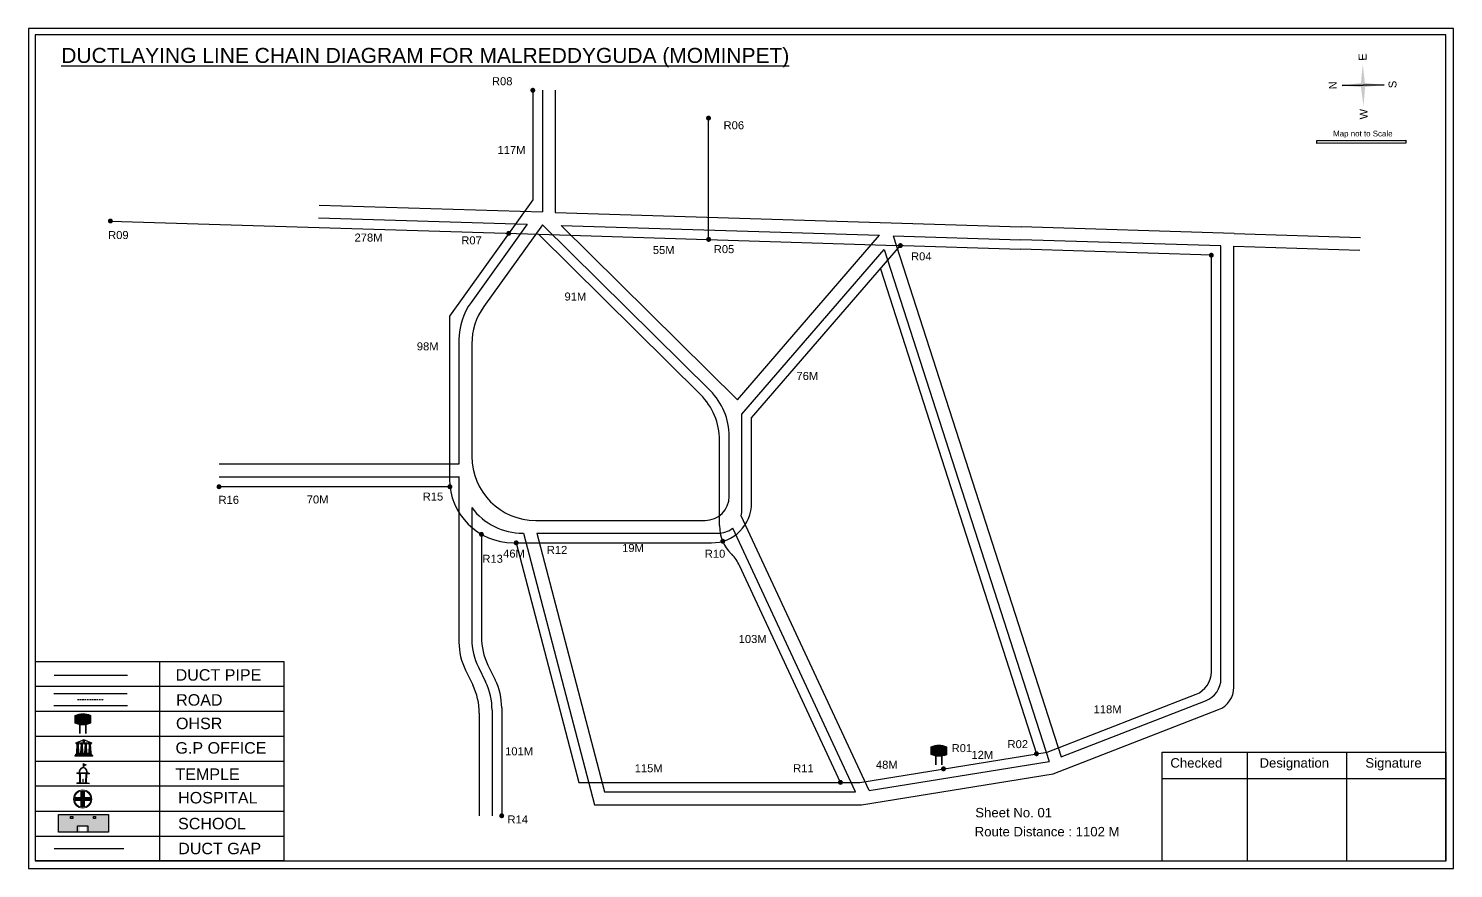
# Model space of a CAD drawing. Header units: inches. Extents: x -117 to 51867, y -12715 to 3423.
# Drawn here: x 30977 to 31867, y -12397 to -11872 of the extents above; entities that cross this region are included whole.
import ezdxf

# ---------------------------------------------------------------- set-up
doc = ezdxf.new("R2010")
doc.units = ezdxf.units.IN
doc.header["$MEASUREMENT"] = 0
doc.linetypes.add('DASHEDX2', pattern=[1.5, 1, -0.5])
for name, color, linetype in [('LANDMARK', 7, 'Continuous'), ('OHT', 7, 'Continuous'), ('pipe', 5, 'Continuous')]:
    doc.layers.add(name, color=color, linetype=linetype)
doc.styles.get("Standard").update_dxf_attribs({"font": 'arial.ttf'})

# ---------------------------------------------------------------- blocks, each defined once
blk = doc.blocks.new('OHT')
at = {"linetype": 'Continuous', "lineweight": 0, "true_color": 0x0ffffc}
blk.add_hatch(color=4, dxfattribs=at).paths.add_polyline_path([(0.012, 1), (0, 1, 0.101323), (-0.4, 0.916), (-0.4, 0.525, 0.194075), (0.399, 0.521), (0.399, 0.921, 0.097877)])
at = {"color": 4, "linetype": 'Continuous', "lineweight": 0, "true_color": 0x0ffffc, "flags": 128}
for points in [[(-0.4, 0.525), (-0.4, 0.916)], [(0.399, 0.521), (0.399, 0.921)]]:
    blk.add_lwpolyline(points, dxfattribs=at)
at = {"color": 4, "linetype": 'Continuous', "lineweight": 0, "true_color": 0x0ffffc, "const_width": 0.075, "flags": 128}
for points in [[(-0.15, 0), (-0.15, 0.475)], [(0.15, 0), (0.15, 0.473)]]:
    blk.add_lwpolyline(points, dxfattribs=at)
at = {"color": 4, "linetype": 'Continuous', "lineweight": 0, "true_color": 0x0ffffc}
for centre, radius, start, end in [((0.006, -0.019), 1.019, 67.31091, 113.47108), ((0.004, 1.513), 1.068, 247.76824, 291.70073)]:
    blk.add_arc(centre, radius, start, end, dxfattribs=at)
blk = doc.blocks.new('Government_Office')
at = {"linetype": 'Continuous', "lineweight": 0, "true_color": 0xff0000}
h = blk.add_hatch(color=1, dxfattribs=at)
h.paths.add_polyline_path([(0.44, 0.72), (0.45, 0.75), (0, 0.93), (-0.45, 0.75), (-0.44, 0.72)])
h.paths.add_polyline_path([(0.355, 0.75), (-0.355, 0.75), (0, 0.9)], flags=16)
h.paths.add_polyline_path([(0, 0.778, -1), (0, 0.872, -1)], flags=0)
h = blk.add_hatch(color=1, dxfattribs=at)
edge = h.paths.add_edge_path()
edge.add_arc((0, 0.825), 0.0467, 90, 270)
edge.add_arc((0, 0.825), 0.0467, 270, 450)
for points in [[(-0.5, 0.05), (0.5, 0.05), (0.5, 0), (-0.5, 0)], [(-0.45, 0.075), (-0.45, 0.12), (0.45, 0.12), (0.45, 0.075)], [(-0.4, 0.14), (-0.4, 0.18), (0.4, 0.18), (0.4, 0.14)]]:
    blk.add_hatch(color=1, dxfattribs=at).paths.add_polyline_path(points)
h = blk.add_hatch(color=1, dxfattribs=at)
edge = h.paths.add_edge_path()
edge.add_line((-0.27, 0.195), (-0.295, 0.675))
edge.add_line((-0.295, 0.675), (-0.29, 0.675))
edge.add_arc((-0.278, 0.688), 0.0176, 225.30401, 441.56588)
edge.add_line((-0.275, 0.705), (-0.395, 0.705))
edge.add_arc((-0.392, 0.688), 0.0176, 98.43412, 314.69599)
edge.add_line((-0.38, 0.675), (-0.375, 0.675))
edge.add_line((-0.375, 0.675), (-0.4, 0.195))
edge.add_line((-0.4, 0.195), (-0.27, 0.195))
h = blk.add_hatch(color=1, dxfattribs=at)
edge = h.paths.add_edge_path()
edge.add_line((-0.047, 0.195), (-0.072, 0.675))
edge.add_line((-0.072, 0.675), (-0.067, 0.675))
edge.add_arc((-0.054, 0.688), 0.0176, 225.30401, 441.56588)
edge.add_line((-0.052, 0.705), (-0.172, 0.705))
edge.add_arc((-0.169, 0.688), 0.0176, 98.43412, 314.69599)
edge.add_line((-0.157, 0.675), (-0.152, 0.675))
edge.add_line((-0.152, 0.675), (-0.177, 0.195))
edge.add_line((-0.177, 0.195), (-0.047, 0.195))
h = blk.add_hatch(color=1, dxfattribs=at)
edge = h.paths.add_edge_path()
edge.add_line((0.177, 0.195), (0.152, 0.675))
edge.add_line((0.152, 0.675), (0.157, 0.675))
edge.add_arc((0.169, 0.688), 0.0176, 225.30401, 441.56588)
edge.add_line((0.172, 0.705), (0.052, 0.705))
edge.add_arc((0.054, 0.688), 0.0176, 98.43412, 314.69599)
edge.add_line((0.067, 0.675), (0.072, 0.675))
edge.add_line((0.072, 0.675), (0.047, 0.195))
edge.add_line((0.047, 0.195), (0.177, 0.195))
h = blk.add_hatch(color=1, dxfattribs=at)
edge = h.paths.add_edge_path()
edge.add_line((0.4, 0.195), (0.375, 0.675))
edge.add_line((0.375, 0.675), (0.38, 0.675))
edge.add_arc((0.392, 0.688), 0.0176, 225.30401, 441.56588)
edge.add_line((0.395, 0.705), (0.275, 0.705))
edge.add_arc((0.278, 0.688), 0.0176, 98.43412, 314.69599)
edge.add_line((0.29, 0.675), (0.295, 0.675))
edge.add_line((0.295, 0.675), (0.27, 0.195))
edge.add_line((0.27, 0.195), (0.4, 0.195))
at = {"color": 1, "linetype": 'Continuous', "lineweight": 0, "true_color": 0xff0000, "flags": 128}
for points in [[(-0.45, 0.75), (-0.44, 0.72), (0.44, 0.72), (0.45, 0.75), (0, 0.93)], [(-0.355, 0.75), (0.355, 0.75), (0, 0.9)], [(-0.5, 0.05), (0.5, 0.05), (0.5, 0), (-0.5, 0)], [(-0.45, 0.075), (-0.45, 0.12), (0.45, 0.12), (0.45, 0.075)], [(-0.4, 0.14), (-0.4, 0.18), (0.4, 0.18), (0.4, 0.14)]]:
    blk.add_lwpolyline(points, close=True, dxfattribs=at)
for points in [[(0, 0.872, 1), (0, 0.778, 1)], [(-0.27, 0.195), (-0.295, 0.675), (-0.29, 0.675, 1.379694), (-0.275, 0.705), (-0.395, 0.705, 1.379694), (-0.38, 0.675), (-0.375, 0.675), (-0.4, 0.195)], [(-0.047, 0.195), (-0.072, 0.675), (-0.067, 0.675, 1.379694), (-0.052, 0.705), (-0.172, 0.705, 1.379694), (-0.157, 0.675), (-0.152, 0.675), (-0.177, 0.195)], [(0.177, 0.195), (0.152, 0.675), (0.157, 0.675, 1.379694), (0.172, 0.705), (0.052, 0.705, 1.379694), (0.067, 0.675), (0.072, 0.675), (0.047, 0.195)], [(0.4, 0.195), (0.375, 0.675), (0.38, 0.675, 1.379694), (0.395, 0.705), (0.275, 0.705, 1.379694), (0.29, 0.675), (0.295, 0.675), (0.27, 0.195)]]:
    blk.add_lwpolyline(points, format="xyb", close=True, dxfattribs=at)
blk = doc.blocks.new('Temple')
at = {"linetype": 'Continuous', "lineweight": 0, "true_color": 0xff0000}
h = blk.add_hatch(color=1, dxfattribs=at)
edge = h.paths.add_edge_path()
edge.add_line((0.175, 0.49), (0.225, 0.49))
edge.add_line((0.225, 0.49), (0.225, 0.497))
edge.add_line((0.225, 0.497), (0.307, 0.497))
edge.add_line((0.307, 0.497), (0.307, 0.533))
edge.add_line((0.307, 0.533), (0.257, 0.533))
edge.add_line((0.257, 0.533), (0.257, 0.54))
edge.add_line((0.257, 0.54), (0.2, 0.54))
edge.add_spline(control_points=[(0.2, 0.54), (0.2, 0.589), (0.19, 0.638), (0.142, 0.743), (0.092, 0.79), (0.027, 0.805), (0.02, 0.806), (0.012, 0.806)], knot_values=[4.712389, 4.712389, 4.712389, 4.712389, 5.278166, 5.278166, 6.117402, 6.117402, 6.223801, 6.223801, 6.223801, 6.223801], degree=3, periodic=0)
edge.add_line((0.012, 0.806), (0.012, 0.79))
edge.add_line((0.012, 0.79), (-0.012, 0.79))
edge.add_line((-0.012, 0.79), (-0.012, 0.806))
edge.add_spline(control_points=[(-0.012, 0.806), (-0.055, 0.802), (-0.096, 0.781), (-0.171, 0.699), (-0.197, 0.628), (-0.2, 0.55), (-0.2, 0.545), (-0.2, 0.54)], knot_values=[6.343965, 6.343965, 6.343965, 6.343965, 6.956638, 6.956638, 7.795874, 7.795874, 7.853982, 7.853982, 7.853982, 7.853982], degree=3, periodic=0)
edge.add_line((-0.2, 0.54), (-0.257, 0.54))
edge.add_line((-0.257, 0.54), (-0.257, 0.533))
edge.add_line((-0.257, 0.533), (-0.307, 0.533))
edge.add_line((-0.307, 0.533), (-0.307, 0.497))
edge.add_line((-0.307, 0.497), (-0.225, 0.497))
edge.add_line((-0.225, 0.497), (-0.225, 0.49))
edge.add_line((-0.225, 0.49), (-0.175, 0.49))
edge.add_line((-0.175, 0.49), (-0.175, 0.07))
edge.add_arc((-0.205, 0.07), 0.03, -90, 0, ccw=False)
edge.add_line((-0.205, 0.04), (-0.257, 0.04))
edge.add_line((-0.257, 0.04), (-0.257, 0.033))
edge.add_line((-0.257, 0.033), (-0.307, 0.033))
edge.add_line((-0.307, 0.033), (-0.307, 0))
edge.add_line((-0.307, 0), (0.307, 0))
edge.add_line((0.307, 0), (0.307, 0.033))
edge.add_line((0.307, 0.033), (0.257, 0.033))
edge.add_line((0.257, 0.033), (0.257, 0.04))
edge.add_line((0.257, 0.04), (0.205, 0.04))
edge.add_arc((0.205, 0.07), 0.03, 180, 270, ccw=False)
edge.add_line((0.175, 0.07), (0.175, 0.49))
h.paths.add_polyline_path([(0.125, 0.07, -0.414214), (0.095, 0.04), (0.05, 0.04), (0.05, 0.033), (-0.05, 0.033), (-0.05, 0.04), (-0.095, 0.04, -0.414214), (-0.125, 0.07), (-0.125, 0.497), (0.125, 0.497)], flags=16)
edge = h.paths.add_edge_path(flags=16)
edge.add_ellipse((0, 0.54), major_axis=(0, 0.242), ratio=0.722808, start_angle=270, end_angle=450, ccw=False)
edge.add_line((0.175, 0.54), (-0.175, 0.54))
h.paths.add_polyline_path([(0.012, 0.23), (0.012, 0.07), (-0.012, 0.07), (-0.012, 0.23)], flags=0)
h = blk.add_hatch(color=1, dxfattribs=at)
edge = h.paths.add_edge_path()
edge.add_line((0.012, 0.857), (0, 0.85))
edge.add_line((0, 0.85), (-0.003, 0.925))
edge.add_line((-0.003, 0.925), (-0.012, 0.925))
edge.add_line((-0.012, 0.925), (-0.012, 0.806))
edge.add_spline(control_points=[(-0.012, 0.806), (-0.004, 0.807), (0.004, 0.807), (0.012, 0.806)], knot_values=[6.223801, 6.223801, 6.223801, 6.223801, 6.343965, 6.343965, 6.343965, 6.343965], degree=3, periodic=0)
edge.add_line((0.012, 0.806), (0.012, 0.857))
h = blk.add_hatch(color=1, dxfattribs=at)
edge = h.paths.add_edge_path()
edge.add_line((0.012, 0.79), (0.012, 0.806))
edge.add_spline(control_points=[(0.012, 0.806), (0.004, 0.807), (-0.004, 0.807), (-0.012, 0.806)], knot_values=[6.223801, 6.223801, 6.223801, 6.223801, 6.343965, 6.343965, 6.343965, 6.343965], degree=3, periodic=0)
edge.add_line((-0.012, 0.806), (-0.012, 0.79))
edge.add_line((-0.012, 0.79), (0.012, 0.79))
at = {"linetype": 'Continuous', "lineweight": 0, "true_color": 0xe66000}
blk.add_hatch(color=32, dxfattribs=at).paths.add_polyline_path([(-0.006, 1), (0.147, 0.931), (0, 0.85)])
at = {"color": 1, "linetype": 'Continuous', "lineweight": 0, "true_color": 0xff0000, "flags": 128}
for points in [[(0.012, 0.925), (-0.012, 0.925), (-0.012, 0.79), (0.012, 0.79)], [(0.012, 0.23), (-0.012, 0.23), (-0.012, 0.07), (0.012, 0.07)]]:
    blk.add_lwpolyline(points, close=True, dxfattribs=at)
at = {"color": 32, "linetype": 'Continuous', "lineweight": 0, "true_color": 0xe66000, "flags": 128}
blk.add_lwpolyline([(-0.006, 1), (0.147, 0.931), (0, 0.85), (-0.006, 1)], dxfattribs=at)
at = {"color": 1, "linetype": 'Continuous', "lineweight": 0, "true_color": 0xff0000, "flags": 128}
blk.add_lwpolyline([(0.2, 0.54), (0.257, 0.54), (0.257, 0.533), (0.307, 0.533), (0.307, 0.497), (0.225, 0.497), (0.225, 0.49), (0.175, 0.49), (0.175, 0.07, 0.414214), (0.205, 0.04), (0.257, 0.04), (0.257, 0.033), (0.307, 0.033), (0.307, 0), (-0.307, 0), (-0.307, 0.033), (-0.257, 0.033), (-0.257, 0.04), (-0.205, 0.04, 0.414214), (-0.175, 0.07), (-0.175, 0.49), (-0.225, 0.49), (-0.225, 0.497), (-0.307, 0.497), (-0.307, 0.533), (-0.257, 0.533), (-0.257, 0.54), (-0.2, 0.54)], format="xyb", dxfattribs=at)
blk.add_lwpolyline([(-0.175, 0.54), (0.175, 0.54)], dxfattribs=at)
blk.add_lwpolyline([(0.125, 0.497), (0.125, 0.07, -0.414214), (0.095, 0.04), (0.05, 0.04), (0.05, 0.033), (-0.05, 0.033), (-0.05, 0.04), (-0.095, 0.04, -0.414214), (-0.125, 0.07), (-0.125, 0.497)], format="xyb", close=True, dxfattribs=at)
at = {"color": 1, "linetype": 'Continuous', "lineweight": 0, "true_color": 0xff0000}
blk.add_ellipse((0, 0.54), major_axis=(0, 0.242), ratio=0.722808, start_param=4.712389, end_param=7.853982, dxfattribs=at)
blk.add_open_spline([(0.2, 0.54), (0.2, 0.589), (0.19, 0.638), (0.142, 0.743), (0.092, 0.79), (-0.023, 0.816), (-0.085, 0.794), (-0.171, 0.699), (-0.197, 0.628), (-0.2, 0.55), (-0.2, 0.545), (-0.2, 0.54)], degree=3, knots=[4.712389, 4.712389, 4.712389, 4.712389, 5.278166, 5.278166, 6.117402, 6.117402, 6.956638, 6.956638, 7.795874, 7.795874, 7.853982, 7.853982, 7.853982, 7.853982], dxfattribs=at)
blk = doc.blocks.new('*U81')
at = {"color": 0, "linetype": 'DASHEDX2', "transparency": 16777216}
blk.add_line((-8.22, 0), (8.01, 0), dxfattribs=at)
blk = doc.blocks.new('Hospital')
at = {"linetype": 'Continuous', "lineweight": 0, "true_color": 0x000000}
h = blk.add_hatch(color=18, dxfattribs=at)
h.paths.add_polyline_path([(-0.5, 0, 1), (0.5, 0, 1)])
h.paths.add_polyline_path([(0.446, 0, -1), (-0.446, 0, -1)], flags=16)
at = {"linetype": 'Continuous', "true_color": 0xff0000}
blk.add_hatch(color=1, dxfattribs=at).paths.add_polyline_path([(-0.394, 0.08), (-0.08, 0.08), (-0.08, 0.394), (0.08, 0.394), (0.08, 0.08), (0.394, 0.08), (0.394, -0.08), (0.08, -0.08), (0.08, -0.394), (-0.08, -0.394), (-0.08, -0.08), (-0.394, -0.08)])
at = {"color": 1, "linetype": 'Continuous', "true_color": 0xff0000, "flags": 128}
blk.add_lwpolyline([(-0.394, 0.08), (-0.08, 0.08), (-0.08, 0.394), (0.08, 0.394), (0.08, 0.08), (0.394, 0.08), (0.394, -0.08), (0.08, -0.08), (0.08, -0.394), (-0.08, -0.394), (-0.08, -0.08), (-0.394, -0.08)], close=True, dxfattribs=at)
at = {"color": 18, "linetype": 'Continuous', "lineweight": 0, "true_color": 0x000000}
for radius in [0.5, 0.446]:
    blk.add_circle((0, 0), radius, dxfattribs=at)

msp = doc.modelspace()

# ---------------------------------------------------------------- hatches: boundary and pattern name
at = {"ltscale": 0.5}
h = msp.add_hatch(color=5, dxfattribs=at)
h.dxf.hatch_style = 1
h.paths.add_polyline_path([(31293.6, -11911.03, 1), (31290.48, -11911.03, 1)])
h = msp.add_hatch(color=5, dxfattribs=at)
h.dxf.hatch_style = 1
h.paths.add_polyline_path([(31403.36, -11928.43, 1), (31400.24, -11928.43, 1)])
at = {"true_color": 0x0093dd}
h = msp.add_hatch(color=142, dxfattribs=at)
h.dxf.hatch_style = 1
h.paths.add_polyline_path([(31781.79, -11942.36), (31781.79, -11944.2), (31837.3, -11944.08), (31837.3, -11942.23)])
at = {"ltscale": 0.5}
h = msp.add_hatch(color=5, dxfattribs=at)
h.dxf.hatch_style = 1
h.paths.add_polyline_path([(31029.74, -11992.68, 1), (31026.63, -11992.68, 1)])
h = msp.add_hatch(color=5, dxfattribs=at)
h.dxf.hatch_style = 1
h.paths.add_polyline_path([(31278.53, -12000.4, 1), (31275.42, -12000.4, 1)])
h = msp.add_hatch(color=5, dxfattribs=at)
h.dxf.hatch_style = 1
h.paths.add_polyline_path([(31403.43, -12004.15, 1), (31400.31, -12004.15, 1)])
h = msp.add_hatch(color=5, dxfattribs=at)
h.dxf.hatch_style = 1
h.paths.add_polyline_path([(31523.23, -12008, 1), (31520.11, -12008, 1)])
h = msp.add_hatch(color=5, dxfattribs=at)
h.dxf.hatch_style = 1
h.paths.add_polyline_path([(31717.45, -12014.03, 1), (31714.34, -12014.03, 1)])
h = msp.add_hatch(color=5, dxfattribs=at)
h.dxf.hatch_style = 1
h.paths.add_polyline_path([(31097.58, -12158.6, 1), (31094.46, -12158.6, 1)])
h = msp.add_hatch(color=5, dxfattribs=at)
h.dxf.hatch_style = 1
h.paths.add_polyline_path([(31241.8, -12158.6, 1), (31238.68, -12158.6, 1)])
h = msp.add_hatch(color=5, dxfattribs=at)
h.dxf.hatch_style = 1
h.paths.add_polyline_path([(31261.49, -12188.3, 1), (31258.38, -12188.3, 1)])
h = msp.add_hatch(color=5, dxfattribs=at)
h.dxf.hatch_style = 1
h.paths.add_polyline_path([(31283.22, -12193.65, 1), (31280.1, -12193.65, 1)])
h = msp.add_hatch(color=5, dxfattribs=at)
h.dxf.hatch_style = 1
h.paths.add_polyline_path([(31412.25, -12192.65, 1), (31409.13, -12192.65, 1)])
h = msp.add_hatch(color=5, dxfattribs=at)
h.dxf.hatch_style = 1
h.paths.add_polyline_path([(31608.22, -12325.33, 1), (31605.11, -12325.33, 1)])
h = msp.add_hatch(color=5, dxfattribs=at)
h.dxf.hatch_style = 1
h.paths.add_polyline_path([(31550.14, -12334.73, 1), (31547.02, -12334.73, 1)])
h = msp.add_hatch(color=5, dxfattribs=at)
h.dxf.hatch_style = 1
h.paths.add_polyline_path([(31485.78, -12343.2, 1), (31482.66, -12343.2, 1)])
at = {"true_color": 0xc8c92d}
h = msp.add_hatch(color=52, dxfattribs=at)
h.dxf.hatch_style = 1
h.paths.add_polyline_path([(31001.98, -12363.29), (30995.81, -12363.29), (30995.81, -12374.38), (31001.98, -12374.38)])
h.paths.add_polyline_path([(31026.83, -12363.29), (31020.66, -12363.29), (31020.66, -12374.38), (31026.83, -12374.38)])
at = {"true_color": 0x293189}
h = msp.add_hatch(color=177, dxfattribs=at)
h.dxf.hatch_style = 1
h.paths.add_polyline_path([(31020.66, -12363.29), (31001.98, -12363.29), (31001.98, -12374.38), (31008.99, -12374.38), (31008.99, -12370.75), (31012.84, -12370.75), (31012.84, -12374.38), (31020.66, -12374.38)])
h.paths.add_polyline_path([(31004.65, -12365.76), (31003.27, -12365.76), (31003.27, -12364.5), (31004.65, -12364.5)], flags=16)
h.paths.add_polyline_path([(31017.52, -12365.76), (31017.52, -12364.5), (31018.89, -12364.5), (31018.89, -12365.76)], flags=16)
at = {"ltscale": 0.5}
h = msp.add_hatch(color=5, dxfattribs=at)
h.dxf.hatch_style = 1
h.paths.add_polyline_path([(31274.17, -12364.06, 1), (31271.05, -12364.06, 1)])

# ---------------------------------------------------------------- linework, layer by layer
for p, q in [((31823.85, -11907.65), (31797.56, -11908.12)), ((31797.56, -11908.12), (31823.85, -11907.65)), ((31823.85, -11907.65), (31797.56, -11908.12)), ((31810.73, -11907.89), (31823.85, -11907.65)), ((31298.04, -11911.03), (31298.04, -11987.05)), ((31306.04, -11911.03), (31306.04, -11987.3)), ((31158.49, -11982.72), (31298.04, -11987.05)), ((31292.04, -11986.86), (31292.04, -11987.05)), ((31306.04, -11987.3), (31597.08, -11996.33)), ((31158.24, -11990.71), (31288.41, -11994.75)), ((31288.41, -11994.75), (31253.43, -12043.51)), ((31298.04, -11995.05), (31261.43, -12046.08)), ((31402.81, -12098.61), (31298.04, -11995.05)), ((31419.93, -12104.28), (31309.79, -11995.42)), ((31309.79, -11995.42), (31508.7, -12001.59)), ((31730.14, -12000.46), (31597.08, -11996.33)), ((31419.93, -12104.28), (31508.7, -12001.59)), ((31517.19, -12001.86), (31622.01, -12327.31)), ((31517.19, -12001.86), (31596.83, -12004.33)), ((31721.9, -12008.21), (31596.83, -12004.33)), ((31730.14, -12000.46), (31808.99, -12002.91)), ((31422.69, -12113.33), (31511.57, -12010.5)), ((31511.57, -12010.5), (31614.52, -12330.13)), ((31721.9, -12278.31), (31721.9, -12008.21)), ((31729.9, -12283.79), (31729.9, -12008.46)), ((31729.9, -12008.46), (31808.74, -12010.91)), ((31245.93, -12066.83), (31245.93, -12144.6)), ((31253.93, -12069.4), (31253.93, -12139.65)), ((31422.69, -12172.65), (31422.69, -12113.33)), ((31414.69, -12164.65), (31414.69, -12127.05)), ((31245.93, -12144.6), (31096.02, -12144.6)), ((31246.24, -12152.6), (31096.02, -12152.6)), ((31245.93, -12152.6), (31245.93, -12179.65)), ((31253.93, -12171.65), (31253.93, -12253.74)), ((31502.06, -12348.33), (31422.14, -12176.69)), ((31245.93, -12179.65), (31245.93, -12255.6)), ((31293.93, -12179.65), (31399.69, -12179.65)), ((31493.64, -12349.2), (31416.93, -12184.47)), ((31285.93, -12187.65), (31286.29, -12187.65)), ((31286.29, -12187.65), (31330.54, -12357.2)), ((31294.56, -12187.65), (31336.72, -12349.2)), ((31294.56, -12187.65), (31407.69, -12187.65)), ((31415.95, -12200.46), (31416.28, -12200.8)), ((30981.13, -12267.86), (30981.13, -12391.07)), ((31058.9, -12267.86), (31058.9, -12392.28)), ((31250.02, -12273.22), (31254.52, -12282.38)), ((31258.02, -12271.36), (31262.52, -12280.52)), ((31136.66, -12283.41), (30981.13, -12283.41)), ((30992.79, -12287.7), (31038.67, -12287.7)), ((31622.01, -12327.31), (31712.32, -12292.3)), ((31136.66, -12298.96), (30981.13, -12298.96)), ((30992.79, -12295.23), (31038.91, -12295.23)), ((31258.61, -12300), (31258.61, -12364.06)), ((31266.61, -12298.14), (31266.61, -12364.06)), ((31617, -12337.84), (31720.32, -12297.77)), ((31136.66, -12314.51), (30981.13, -12314.51)), ((31136.66, -12330.07), (30981.13, -12330.07)), ((31502.06, -12348.33), (31614.52, -12330.13)), ((31136.66, -12345.62), (30981.13, -12345.62)), ((31497.36, -12357.2), (31617, -12337.84)), ((31336.72, -12349.2), (31493.64, -12349.2)), ((30981.13, -12361.17), (31136.66, -12361.17)), ((31330.54, -12357.2), (31497.36, -12357.2)), ((30981.13, -12376.73), (31136.66, -12376.73)), ((30981.13, -12391.07), (30981.13, -12392.28)), ((30981.13, -12391.31), (30981.13, -12392.27)), ((31136.66, -12392.28), (30981.13, -12392.28))]:
    msp.add_line(p, q)
at = {"color": 1}
msp.add_line((31797.56, -11908.12), (31810.72, -11907.89), dxfattribs=at)
at = {"color": 242, "true_color": 0xcd2027}
for p, q in [((31738.19, -12324.43), (31738.19, -12392.32)), ((31800.39, -12324.43), (31800.39, -12392.32)), ((31685.23, -12340.88), (31862.45, -12340.88))]:
    msp.add_line(p, q, dxfattribs=at)
for points in [[(30977.01, -11872.48), (30977.01, -12396.97), (31867.16, -12396.97), (31867.16, -11872.48)], [(30981.13, -11876.49), (30981.13, -12392.27), (31862.45, -12392.27), (31862.45, -11876.49)], [(31026.89, -12363.29), (31026.89, -12374.38), (30995.81, -12374.38), (30995.81, -12363.29)], [(31004.65, -12364.5), (31004.65, -12365.76), (31003.27, -12365.76), (31003.27, -12364.5)], [(31017.52, -12365.76), (31017.52, -12364.5), (31018.89, -12364.5), (31018.89, -12365.76)]]:
    msp.add_lwpolyline(points, close=True)
at = {"color": 142, "true_color": 0x0093dd}
msp.add_lwpolyline([(31837.3, -11944.08), (31781.79, -11944.2), (31781.79, -11942.36), (31837.3, -11942.23), (31837.3, -11944.08)], dxfattribs=at)
for points in [[(31136.66, -12392.28), (31136.66, -12267.86), (30981.13, -12267.86)], [(31007.66, -12374.38), (31007.66, -12370.28), (31014.18, -12370.28), (31014.18, -12374.38)]]:
    msp.add_lwpolyline(points)
at = {"color": 242, "true_color": 0xcd2027}
msp.add_lwpolyline([(31862.45, -12392.32), (31685.23, -12392.32), (31685.23, -12324.43), (31862.45, -12324.43)], close=True, dxfattribs=at)
for centre, radius, start, end in [((31285.93, -12066.83), 40, 144.34477, 180), ((31293.93, -12069.4), 40, 144.34477, 180), ((31374.69, -12127.05), 40, 0, 45.33333), ((31293.93, -12139.65), 40, 180, 270), ((31399.69, -12164.65), 15, 270, 0), ((31285.93, -12147.65), 40, 216.8699, 270), ((31407.69, -12172.65), 15, 344.37949, 360), ((31407.69, -12172.65), 15, 270, 308.03392), ((31285.93, -12255.6), 40, 180, 206.13548), ((31293.93, -12253.74), 40, 180, 206.13548), ((31218.61, -12300), 40, 360, 26.13548), ((31226.61, -12298.14), 40, 0, 26.13548), ((31706.9, -12278.31), 15, 291.1934, 0), ((31714.9, -12283.79), 15, 291.1934, 0)]:
    msp.add_arc(centre, radius, start, end)
for points in [[(31812, -11907.85), (31809.19, -11907.9), (31810.48, -11894.74)], [(31812, -11907.85), (31809.19, -11907.9), (31810.48, -11894.74)], [(31812.01, -11907.85), (31809.19, -11907.9), (31810.94, -11921.03)], [(31812.01, -11907.85), (31809.19, -11907.9), (31810.94, -11921.03)], [(31810.74, -11909.18), (31810.69, -11906.37), (31823.85, -11907.65)], [(31810.74, -11909.18), (31810.69, -11906.37), (31823.85, -11907.65)]]:
    msp.add_solid(points)
at = {"color": 1}
msp.add_solid([(31810.74, -11909.19), (31810.69, -11906.37), (31797.56, -11908.12)], dxfattribs=at)
msp.add_solid([(31810.74, -11909.19), (31810.69, -11906.37), (31797.56, -11908.12)], dxfattribs=at)
at = {"layer": 'OHT', "color": 5}
msp.add_line((30992.96, -12276.32), (31038.84, -12276.32), dxfattribs=at)
at = {"layer": 'OHT', "color": 1}
msp.add_line((30992.96, -12384.51), (31036.55, -12384.51), dxfattribs=at)
at = {"layer": 'pipe'}
for p, q in [((31292.04, -11911.03), (31292.04, -11979.4)), ((31401.82, -12004.28), (31401.82, -11928.7)), ((31292.04, -11979.4), (31239.93, -12052.03)), ((31028.18, -11992.68), (31295.5, -12000.98)), ((31295.5, -12000.98), (31519.14, -12007.92)), ((31396.81, -12101.11), (31295.5, -12000.98)), ((31428.69, -12115.56), (31521.67, -12008)), ((31517, -12007.85), (31596.64, -12010.32)), ((31715.9, -12014.03), (31596.64, -12010.32)), ((31715.9, -12274.2), (31715.9, -12014.03)), ((31509.13, -12022.5), (31606.67, -12325.33)), ((31239.93, -12052.03), (31239.93, -12153.65)), ((31428.69, -12168.65), (31428.69, -12115.56)), ((31408.69, -12182.85), (31408.69, -12129.56)), ((31239.93, -12158.6), (31096.02, -12158.6)), ((31259.93, -12188.3), (31259.93, -12252.35)), ((31279.93, -12193.65), (31296.13, -12193.65)), ((31281.66, -12193.65), (31320.69, -12343.2)), ((31294.56, -12193.65), (31403.69, -12193.65)), ((31484.22, -12343.2), (31421.2, -12207.86)), ((31264.02, -12269.97), (31268.52, -12279.13)), ((31613.31, -12324.25), (31706.32, -12288.19)), ((31272.61, -12296.75), (31272.61, -12364.06)), ((31496.24, -12343.2), (31613.31, -12324.25)), ((31320.69, -12343.2), (31496.24, -12343.2))]:
    msp.add_line(p, q, dxfattribs=at)
for centre, radius, start, end in [((31368.69, -12129.56), 40, 0, 45.33333), ((31279.93, -12153.65), 40, 180, 270), ((31403.69, -12168.65), 25, 270, 360), ((31433.69, -12182.85), 25, 180, 224.78545), ((31398.54, -12218.41), 25, 24.96862, 44.78545), ((31299.93, -12252.35), 40, 180, 206.13548), ((31700.9, -12274.2), 15, 291.1934, 0), ((31232.61, -12296.75), 40, 0, 26.13548)]:
    msp.add_arc(centre, radius, start, end, dxfattribs=at)

# ---------------------------------------------------------------- block references
at = {"linetype": 'DASHEDX2'}
msp.add_blockref('*U81', (31015.79, -12291.46), dxfattribs=at)
at = {"layer": 'LANDMARK'}
for name, p, xscale, yscale, zscale in [('Government_Office', (31011.55, -12326.93), 11.32114773247135, 11.32114773247135, 11.32114773247135), ('Hospital', (31010.86, -12353.59), 11.41772014427468, 11.41772014427468, 11.41772014427468)]:
    msp.add_blockref(name, p, dxfattribs=dict(at, xscale=xscale, yscale=yscale, zscale=zscale))
at = {"layer": 'LANDMARK', "xscale": 12.62452535729322, "yscale": 12.62452535729322, "zscale": 12.62452535729322, "rotation": 358.3713438591284}
msp.add_blockref('Temple', (31010.98, -12344.05), dxfattribs=at)
at = {"layer": 'OHT', "xscale": 12.45189723782068, "yscale": 12.45189723782068, "zscale": 12.45189723782068}
for p in [(31010.96, -12312.82), (31545.67, -12332.41)]:
    msp.add_blockref('OHT', p, dxfattribs=at)

# ---------------------------------------------------------------- texts
at = {"color": 242, "true_color": 0xcd2027}
msp.add_text('%%UDUCTLAYING LINE CHAIN DIAGRAM FOR MALREDDYGUDA (MOMINPET)', height=9.375, dxfattribs=at).set_placement((30997.52, -11893.97))
for s, p in [('E', (31812.88, -11892.57)), ('N', (31794.29, -11910.41)), ('S', (31831.58, -11909.67)), ('W', (31813.52, -11929.16))]:
    msp.add_text(s, height=4.95, rotation=91.00631).set_placement(p)
for s, height, p in [('R08', 5, (31266.52, -11907.89)), ('R06', 5, (31411.2, -11935.39)), ('Map not to Scale', 3.5424, (31791.96, -11939.86)), ('117M', 5, (31269.98, -11950.83)), ('R09', 5, (31026.74, -12003.95)), ('278M', 5, (31180.68, -12005.5)), ('R07', 5, (31247.36, -12007.25)), ('R05', 5, (31405.07, -12012.73)), ('55M', 5, (31367.01, -12013.3)), ('R04', 5, (31528.28, -12017.24)), ('91M', 5, (31311.84, -12042.34)), ('98M', 5, (31219.59, -12073.43)), ('76M', 5, (31456.73, -12091.93)), ('R16', 5, (31095.7, -12169.28)), ('70M', 5, (31150.83, -12169.05)), ('R15', 5, (31223.25, -12167.21)), ('19M', 5, (31347.82, -12199.38)), ('R13', 5, (31260.53, -12206.08)), ('46M', 5, (31273.49, -12202.85)), ('R12', 5, (31300.75, -12200.55)), ('R10', 5, (31399.47, -12202.92)), ('103M', 5, (31420.64, -12256.18)), ('DUCT PIPE', 7.178, (31068.94, -12279.7)), ('ROAD ', 7.178, (31069.25, -12295.31)), ('118M', 5, (31642.34, -12300.09)), ('OHSR', 7.178, (31069.15, -12309.97)), ('G.P OFFICE', 7.178, (31068.83, -12325.27)), ('R01', 5, (31553.67, -12324.3)), ('R02', 5, (31588.58, -12321.83)), ('101M', 5, (31274.74, -12326.3)), ('12M', 5, (31566.05, -12328.51)), ('Checked', 5.886, (31690.3, -12333.98)), ('Designation', 5.886, (31746, -12333.98)), ('Signature', 5.886, (31812.1, -12333.98)), ('TEMPLE', 7.178, (31068.82, -12341.68)), ('115M', 5, (31355.68, -12336.9)), ('R11', 5, (31454.69, -12336.9)), ('48M', 5, (31506.37, -12334.69)), ('HOSPITAL', 7.178, (31070.5, -12356.37)), ('R14', 5, (31276.23, -12368.84)), ('Sheet No. 01', 5.886, (31568.43, -12365.04)), ('SCHOOL', 7.178, (31070.44, -12372.53)), ('Route Distance : 1102 M', 5.886, (31568.07, -12376.91)), ('DUCT GAP', 7.178, (31070.54, -12388.08))]:
    msp.add_text(s, height=height).set_placement(p)

doc.saveas('drawing.dxf')
